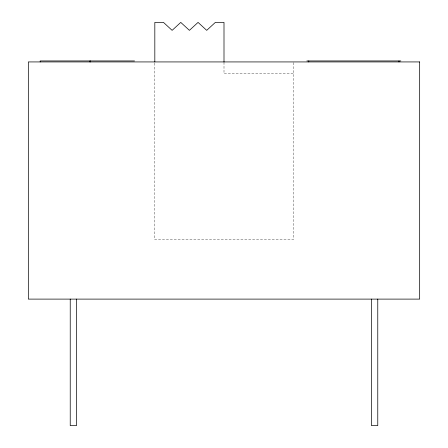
<?xml version="1.0" encoding="UTF-8"?>
<svg xmlns="http://www.w3.org/2000/svg" width="448" height="448" viewBox="0 0 448 448"><rect width="100%" height="100%" fill="white"/><g stroke="black" fill="none" stroke-linecap="round" stroke-linejoin="round"><path stroke-width="0.34" stroke-dasharray="2.24 1.68" d="M293.177 73.786L224 73.786L224 61.93M293.177 62.625L293.177 239.814L154.823 239.814L154.823 62.625"/><path stroke-width="0.67" d="M134.512 60.939L40.186 60.939L40.186 61.93M306.88 60.939L400.842 60.939M398.966 60.939L398.966 61.93M377.77 299.107L377.77 425.6L371.442 425.6L371.442 299.107M308.762 60.939L308.762 61.93M224 61.981L224 22.4L215.354 22.4L206.707 30.352L198.061 22.4L189.414 30.352L180.762 22.4L172.116 30.352L163.47 22.4L154.823 22.4L154.823 61.93M90.289 60.939L90.289 61.93M89.925 60.939L89.925 61.93M76.558 299.107L76.558 425.6L70.23 425.6L70.23 299.107M419.67 61.93L28.33 61.93L28.33 299.107L419.67 299.107L419.67 61.93"/></g></svg>
